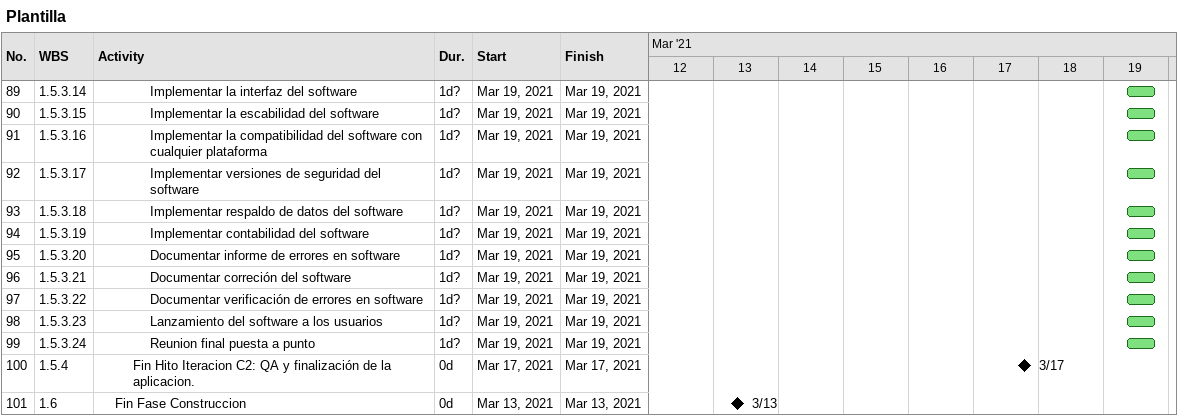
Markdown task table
Plantilla

| ID | WBS | Task | Duration | Start | Finish |
|---|---|---|---|---|---|
| 89 | 1.5.3.14 | Implementar la interfaz del software | 1d? | 2021-03-19 | 2021-03-19 |
| 90 | 1.5.3.15 | Implementar la escabilidad del software | 1d? | 2021-03-19 | 2021-03-19 |
| 91 | 1.5.3.16 | Implementar la compatibilidad del software con cualquier plataforma | 1d? | 2021-03-19 | 2021-03-19 |
| 92 | 1.5.3.17 | Implementar versiones de seguridad del software | 1d? | 2021-03-19 | 2021-03-19 |
| 93 | 1.5.3.18 | Implementar respaldo de datos del software | 1d? | 2021-03-19 | 2021-03-19 |
| 94 | 1.5.3.19 | Implementar contabilidad del software | 1d? | 2021-03-19 | 2021-03-19 |
| 95 | 1.5.3.20 | Documentar informe de errores en software | 1d? | 2021-03-19 | 2021-03-19 |
| 96 | 1.5.3.21 | Documentar correción del software | 1d? | 2021-03-19 | 2021-03-19 |
| 97 | 1.5.3.22 | Documentar verificación de errores en software | 1d? | 2021-03-19 | 2021-03-19 |
| 98 | 1.5.3.23 | Lanzamiento del software a los usuarios | 1d? | 2021-03-19 | 2021-03-19 |
| 99 | 1.5.3.24 | Reunion final puesta a punto | 1d? | 2021-03-19 | 2021-03-19 |
| 100 | 1.5.4 | Fin Hito Iteracion C2: QA y finalización de la aplicacion. | 0d | 2021-03-17 | 2021-03-17 |
| 101 | 1.6 | Fin Fase Construccion | 0d | 2021-03-13 | 2021-03-13 |
